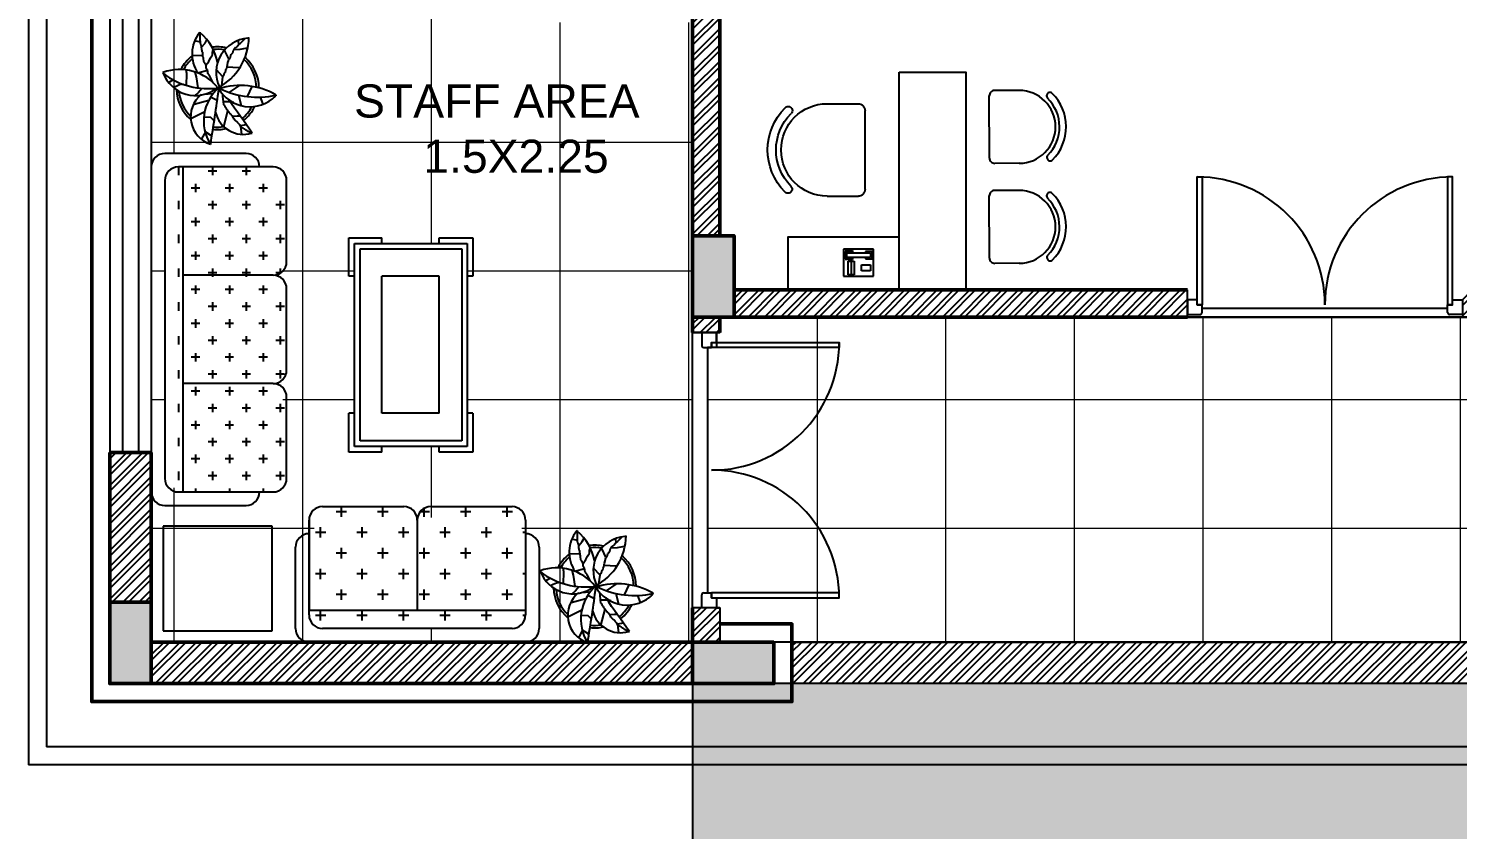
# Model space of a CAD drawing. Header units: millimetres. Extents: x 1521 to 3683, y 1649 to 3322.
# Drawn here: x 1656.63 to 1660.589, y 1668.177 to 1670.395 of the extents above; entities that cross this region are included whole.
import ezdxf

# ---------------------------------------------------------------- set-up
doc = ezdxf.new("R2010")
doc.units = ezdxf.units.MM
doc.header["$LTSCALE"] = 0.1
for name, color, linetype, lineweight in [('COL', 1, 'Continuous', 50), ('WALL', 7, 'Continuous', 50), ('WIN', 8, 'Continuous', 25)]:
    doc.layers.add(name, color=color, linetype=linetype, lineweight=lineweight)
doc.layers.add('FURN', color=34, linetype='Continuous')
doc.styles.add('ATTR', font='romans.shx', dxfattribs={"width": 0.8, "height": 2.52})
doc.styles.add('WORKING', font='ARIALN.TTF')
pattern_1 = [(45, (1042.899978, 936.663584), (-0.0224506403, 0.0224506403), []), (45, (1042.899978, 936.67946), (-0.0224506403, 0.0224506403), [])]
pattern_2 = [(0, (3.5102, 95.31282), (0, 0.35636287), []), (90, (3.5102, 95.31282), (-0.35636287, 0), [])]

# ---------------------------------------------------------------- blocks, each defined once
blk = doc.blocks.new('chair cor')
for p, q in [((-27.5, 22.5), (-27.5, 4)), ((27.5, 22.5), (27.5, 4)), ((23.5, 0), (-23.5, 0))]:
    blk.add_line(p, q)
for centre, radius, start, end in [((0, 22.5), 35.5, 45.10271, 135.10271), ((0, 22.5), 30.5, 45.11955, 135.11955), ((0, 22.5), 27.5, 0, 180), ((-23.38, 45.79), 2.5, 135, 315.22099), ((23.29, 45.88), 2.5, 225, 45.11049), ((-23.5, 4), 4, 179.6528, 270), ((23.5, 4), 4, 270, 0.3472)]:
    blk.add_arc(centre, radius, start, end)
blk = doc.blocks.new('http...pointasearch.autodesk.com.GeneralSymbolsCatalog.idropxml.MULTI_LINE_TELEPHONE.xml.MULTI_LINE_TELEPHONE')
for p, q in [((-4.5, 0), (4.5, 0)), ((-4.5, -10), (-4.5, 0)), ((4.5, 0), (4.5, -10)), ((-4, -0.5), (-4, -3)), ((-4, -3), (-3.25, -3)), ((-1.25, -0.5), (-3.75, -0.5)), ((-3.75, -0.5), (-3.75, -2.75)), ((-3.75, -2.75), (-3.25, -2.75)), ((-3.25, -1), (-1.75, -1)), ((-3.25, -1), (-3.25, -9)), ((-1.75, -9), (-1.75, -1)), ((-1.75, -2.75), (-1.25, -2.75)), ((-1.75, -3), (-1, -3)), ((-1.25, -2.75), (-1.25, -0.5)), ((-1, -3), (-1, -0.5)), ((-0.5, -1.5), (-0.5, -3.5)), ((4, -1.5), (-0.5, -1.5)), ((-0.5, -2.5), (4, -2.5)), ((-0.5, -3.5), (4, -3.5)), ((4, -3.5), (4, -1.5)), ((-3.75, -9.5), (-3.75, -7.25)), ((-3.75, -7.25), (-3.25, -7.25)), ((-1.25, -9.5), (-3.75, -9.5)), ((-3.25, -9), (-1.75, -9)), ((-1.75, -7.25), (-1.25, -7.25)), ((-1.25, -7.25), (-1.25, -9.5)), ((0.75, -6), (0.75, -9)), ((2.75, -6), (0.75, -6)), ((0.75, -9), (2.75, -9)), ((2.75, -9), (2.75, -6)), ((4.5, -10), (-4.5, -10))]:
    blk.add_line(p, q)
at = {"style": 'ATTR', "width": 0.8, "flags": 9}
blk.add_attdef('ESTCODE', (0, 0), '', height=0.0000256, dxfattribs=at)
blk = doc.blocks.new('CORNER')
at = {"ltscale": 0.02}
for p, q in [((836.5133, 549.075), (836.5133, 548.4944)), ((837.1169, 549.075), (836.5133, 549.075)), ((837.1169, 548.4944), (837.1169, 549.075)), ((836.5133, 548.4944), (837.1169, 548.4944))]:
    blk.add_line(p, q, dxfattribs=at)
blk = doc.blocks.new('5 SITE SOFA')
at = {"ltscale": 0.02}
h = blk.add_hatch(dxfattribs=at)
h.set_pattern_fill('CROSS', color=256, scale=0.018084, angle=90, style=0)
h.set_pattern_definition([(180, (1023.91953, 431.48697), (-0.114836516, 0.114836516), [0.05741826, -0.17225477]), (90, (1023.89083, 431.45826), (0.114836516, 0.114836516), [0.05741826, -0.17225477])])
edge = h.paths.add_edge_path()
edge.add_ellipse((837.3965, 549.1078), major_axis=(-0.053, -0.053), ratio=1, start_angle=225, end_angle=315, ccw=False)
edge.add_line((837.3965, 549.1828), (837.8465, 549.1828))
edge.add_ellipse((837.8465, 549.1078), major_axis=(-0.053, 0.053), ratio=1, start_angle=225, end_angle=315, ccw=False)
edge.add_line((837.9215, 549.1078), (837.9215, 548.6078))
edge.add_line((837.9215, 548.6078), (837.3215, 548.6078))
edge.add_line((837.3215, 548.6078), (837.3215, 549.1078))
edge = h.paths.add_edge_path()
edge.add_ellipse((837.9965, 549.1078), major_axis=(-0.053, -0.053), ratio=1, start_angle=225, end_angle=315, ccw=False)
edge.add_line((837.9965, 549.1828), (838.4465, 549.1828))
edge.add_ellipse((838.4465, 549.1078), major_axis=(-0.053, 0.053), ratio=1, start_angle=225, end_angle=315, ccw=False)
edge.add_line((838.5215, 549.1078), (838.5215, 548.6078))
edge.add_line((838.5215, 548.6078), (837.9215, 548.6078))
edge.add_line((837.9215, 548.6078), (837.9215, 549.1078))
edge = h.paths.add_edge_path()
edge.add_line((837.3215, 548.5828), (837.3215, 548.6078))
edge.add_line((837.3215, 548.6078), (838.5215, 548.6078))
edge.add_line((838.5215, 548.6078), (838.5215, 548.5828))
edge.add_ellipse((838.4465, 548.5828), major_axis=(-0.053, -0.053), ratio=1, start_angle=45, end_angle=135, ccw=False)
edge.add_line((838.4465, 548.5078), (837.3965, 548.5078))
edge.add_ellipse((837.3965, 548.5828), major_axis=(-0.053, -0.053), ratio=1, start_angle=-45, end_angle=45, ccw=False)
at = {"linetype": 'Continuous'}
for p, q in [((836.9724, 551.1391), (836.5224, 551.1391)), ((836.4474, 551.0641), (836.4474, 549.2641)), ((837.1224, 551.0641), (836.5974, 551.0641)), ((836.5989, 551.0641), (836.5989, 551.0176)), ((836.6224, 551.0641), (836.6224, 549.2641)), ((836.8099, 551.041), (836.763, 551.041)), ((836.7864, 551.0641), (836.7864, 551.0176)), ((836.9974, 551.041), (836.9505, 551.041)), ((836.9739, 551.0641), (836.9739, 551.0176)), ((837.0474, 551.0641), (837.0474, 551.0641)), ((836.5224, 550.9891), (836.5224, 549.3391)), ((836.7161, 550.9473), (836.6692, 550.9473)), ((836.6927, 550.9707), (836.6927, 550.9238)), ((836.9036, 550.9473), (836.8567, 550.9473)), ((836.8802, 550.9707), (836.8802, 550.9238)), ((837.0911, 550.9473), (837.0442, 550.9473)), ((837.0677, 550.9707), (837.0677, 550.9238)), ((837.1974, 550.5391), (837.1974, 550.9891)), ((836.5989, 550.8769), (836.5989, 550.8301)), ((836.7864, 550.8769), (836.7864, 550.8301)), ((836.9739, 550.8769), (836.9739, 550.8301)), ((837.1614, 550.8769), (837.1614, 550.8301)), ((836.6927, 550.7832), (836.6927, 550.7363)), ((836.8099, 550.8535), (836.763, 550.8535)), ((836.8802, 550.7832), (836.8802, 550.7363)), ((836.9974, 550.8535), (836.9505, 550.8535)), ((837.0677, 550.7832), (837.0677, 550.7363)), ((837.1849, 550.8535), (837.138, 550.8535)), ((836.7161, 550.7598), (836.6692, 550.7598)), ((836.9036, 550.7598), (836.8567, 550.7598)), ((837.0911, 550.7598), (837.0442, 550.7598)), ((836.5989, 550.6894), (836.5989, 550.6426)), ((836.8099, 550.666), (836.763, 550.666)), ((836.7864, 550.6894), (836.7864, 550.6426)), ((836.9974, 550.666), (836.9505, 550.666)), ((836.9739, 550.6894), (836.9739, 550.6426)), ((837.1849, 550.666), (837.138, 550.666)), ((837.1614, 550.6894), (837.1614, 550.6426)), ((836.7161, 550.5723), (836.6692, 550.5723)), ((836.6927, 550.5957), (836.6927, 550.5488)), ((836.9036, 550.5723), (836.8567, 550.5723)), ((836.8802, 550.5957), (836.8802, 550.5488)), ((837.0911, 550.5723), (837.0442, 550.5723)), ((837.0677, 550.5957), (837.0677, 550.5488)), ((836.5989, 550.5019), (836.5989, 550.4551)), ((837.1224, 550.4641), (836.6224, 550.4641)), ((836.8099, 550.4785), (836.763, 550.4785)), ((836.7864, 550.5019), (836.7864, 550.4551)), ((836.9974, 550.4785), (836.9505, 550.4785)), ((836.9739, 550.5019), (836.9739, 550.4551)), ((837.1665, 550.4785), (837.138, 550.4785)), ((837.1614, 550.5019), (837.1614, 550.4751)), ((836.7161, 550.3848), (836.6692, 550.3848)), ((836.6927, 550.4082), (836.6927, 550.3613)), ((836.9036, 550.3848), (836.8567, 550.3848)), ((836.8802, 550.4082), (836.8802, 550.3613)), ((837.0911, 550.3848), (837.0442, 550.3848)), ((837.0677, 550.4082), (837.0677, 550.3613)), ((837.1974, 549.9391), (837.1974, 550.3891)), ((836.5989, 550.3144), (836.5989, 550.2676)), ((836.7864, 550.3144), (836.7864, 550.2676)), ((836.9739, 550.3144), (836.9739, 550.2676)), ((837.1614, 550.3144), (837.1614, 550.2676)), ((836.8099, 550.291), (836.763, 550.291)), ((836.9974, 550.291), (836.9505, 550.291)), ((837.1849, 550.291), (837.138, 550.291)), ((836.7161, 550.1973), (836.6692, 550.1973)), ((836.6927, 550.2207), (836.6927, 550.1738)), ((836.9036, 550.1973), (836.8567, 550.1973)), ((836.8802, 550.2207), (836.8802, 550.1738)), ((837.0911, 550.1973), (837.0442, 550.1973)), ((837.0677, 550.2207), (837.0677, 550.1738)), ((836.5989, 550.1269), (836.5989, 550.0801)), ((836.8099, 550.1035), (836.763, 550.1035)), ((836.7864, 550.1269), (836.7864, 550.0801)), ((836.9974, 550.1035), (836.9505, 550.1035)), ((836.9739, 550.1269), (836.9739, 550.0801)), ((837.1849, 550.1035), (837.138, 550.1035)), ((837.1614, 550.1269), (837.1614, 550.0801)), ((836.7161, 550.0098), (836.6692, 550.0098)), ((836.6927, 550.0332), (836.6927, 549.9863)), ((836.9036, 550.0098), (836.8567, 550.0098)), ((836.8802, 550.0332), (836.8802, 549.9863)), ((837.0911, 550.0098), (837.0442, 550.0098)), ((837.0677, 550.0332), (837.0677, 549.9863)), ((836.5989, 549.9394), (836.5989, 549.8926)), ((836.8099, 549.916), (836.763, 549.916)), ((836.7864, 549.9394), (836.7864, 549.8926)), ((836.9974, 549.916), (836.9505, 549.916)), ((836.9739, 549.9394), (836.9739, 549.8926)), ((837.1849, 549.916), (837.138, 549.916)), ((837.1614, 549.9394), (837.1614, 549.8926)), ((837.1224, 549.8641), (836.6224, 549.8641)), ((836.6927, 549.8457), (836.6927, 549.7988)), ((836.8802, 549.8457), (836.8802, 549.7988)), ((837.0677, 549.8457), (837.0677, 549.7988)), ((836.5989, 549.7519), (836.5989, 549.7051)), ((836.7161, 549.8223), (836.6692, 549.8223)), ((836.7864, 549.7519), (836.7864, 549.7051)), ((836.9036, 549.8223), (836.8567, 549.8223)), ((836.9739, 549.7519), (836.9739, 549.7051)), ((837.0911, 549.8223), (837.0442, 549.8223)), ((837.1614, 549.7519), (837.1614, 549.7051)), ((837.1974, 549.3391), (837.1974, 549.7891)), ((836.8099, 549.7285), (836.763, 549.7285)), ((836.9974, 549.7285), (836.9505, 549.7285)), ((837.1849, 549.7285), (837.138, 549.7285)), ((836.7161, 549.6348), (836.6692, 549.6348)), ((836.6927, 549.6582), (836.6927, 549.6113)), ((836.9036, 549.6348), (836.8567, 549.6348)), ((836.8802, 549.6582), (836.8802, 549.6113)), ((837.0911, 549.6348), (837.0442, 549.6348)), ((837.0677, 549.6582), (837.0677, 549.6113)), ((836.5989, 549.5644), (836.5989, 549.5176)), ((836.8099, 549.541), (836.763, 549.541)), ((836.7864, 549.5644), (836.7864, 549.5176)), ((836.9974, 549.541), (836.9505, 549.541)), ((836.9739, 549.5644), (836.9739, 549.5176)), ((837.1849, 549.541), (837.138, 549.541)), ((837.1614, 549.5644), (837.1614, 549.5176)), ((836.7161, 549.4473), (836.6692, 549.4473)), ((836.6927, 549.4707), (836.6927, 549.4238)), ((836.9036, 549.4473), (836.8567, 549.4473)), ((836.8802, 549.4707), (836.8802, 549.4238)), ((837.0911, 549.4473), (837.0442, 549.4473)), ((837.0677, 549.4707), (837.0677, 549.4238)), ((836.5989, 549.3769), (836.5989, 549.3301)), ((836.8099, 549.3535), (836.763, 549.3535)), ((836.7864, 549.3769), (836.7864, 549.3301)), ((836.9974, 549.3535), (836.9505, 549.3535)), ((836.9739, 549.3769), (836.9739, 549.3301)), ((837.1849, 549.3535), (837.138, 549.3535)), ((837.1614, 549.3769), (837.1614, 549.3301)), ((836.6927, 549.2832), (836.6927, 549.2641)), ((836.8802, 549.2832), (836.8802, 549.2641)), ((837.0677, 549.2832), (837.0677, 549.2641)), ((836.5974, 549.2641), (837.1224, 549.2641)), ((837.0474, 549.2641), (837.0474, 549.2641)), ((836.5224, 549.1891), (836.9724, 549.1891)), ((837.3965, 549.1828), (837.8465, 549.1828)), ((837.3965, 549.1828), (837.8465, 549.1828)), ((837.9965, 549.1828), (838.4465, 549.1828)), ((837.3215, 549.1078), (837.3215, 548.6078)), ((837.3215, 548.5828), (837.3215, 549.1078)), ((837.9215, 549.1078), (837.9215, 548.6078)), ((838.5215, 549.1078), (838.5215, 548.5828)), ((837.2465, 548.5078), (837.2465, 548.9578)), ((837.3215, 549.0328), (837.3215, 549.0328)), ((838.5215, 549.0328), (838.5215, 549.0328)), ((838.5965, 548.9578), (838.5965, 548.5078)), ((838.5215, 548.6078), (837.3215, 548.6078)), ((838.4465, 548.5078), (837.3965, 548.5078)), ((838.5215, 548.4328), (837.3215, 548.4328))]:
    blk.add_line(p, q, dxfattribs=at)
for centre, start, end in [((836.5224, 551.0641), 90, 180), ((836.9724, 551.0641), 0, 90), ((836.5974, 550.9891), 90, 180), ((837.1224, 550.9891), 0, 90), ((837.1224, 550.5391), 270, 0), ((837.1224, 550.3891), 0, 90), ((837.1224, 549.9391), 270, 0), ((837.1224, 549.9391), 270, 0), ((837.1224, 549.7891), 0, 90), ((837.1224, 549.7891), 0, 90), ((836.5974, 549.3391), 180, 270), ((837.1224, 549.3391), 270, 0), ((836.5224, 549.2641), 180, 270), ((836.9724, 549.2641), 270, 0), ((837.3965, 549.1078), 90, 180), ((837.3965, 549.1078), 90, 180), ((837.3965, 549.1078), 90, 180), ((837.8465, 549.1078), 0, 90), ((837.9965, 549.1078), 90, 180), ((838.4465, 549.1078), 0, 90), ((837.3215, 548.9578), 90, 180), ((838.5215, 548.9578), 0, 90), ((837.3965, 548.5828), 180, 270), ((838.4465, 548.5828), 270, 0), ((837.3215, 548.5078), 180, 270), ((838.5215, 548.5078), 270, 0)]:
    blk.add_arc(centre, 0.075, start, end, dxfattribs=at)
blk.add_blockref('CORNER', (0, 0))
blk = doc.blocks.new('cenre table')
for p, q in [((-66.6, 25.48), (-66.6, 40.08)), ((-66.6, 40.08), (-49.32, 40.08)), ((-49.32, 37.61), (-49.32, 40.08)), ((11.29, 37.61), (11.29, 40.08)), ((11.29, 40.08), (28.32, 40.08)), ((28.32, 40.08), (28.32, 25.48)), ((-64.14, 37.61), (25.86, 37.61)), ((-64.14, -12.39), (-64.14, 37.61)), ((-61.68, 35.15), (23.4, 35.15)), ((-61.68, -9.92), (-61.68, 35.15)), ((23.4, 35.15), (23.4, -9.92)), ((25.86, 37.61), (25.86, -12.39)), ((-66.6, 25.48), (-64.14, 25.48)), ((-49.32, 25.48), (11.29, 25.48)), ((-49.32, 0), (-49.32, 25.48)), ((11.29, 0), (11.29, 25.48)), ((25.86, 25.48), (28.32, 25.48)), ((-66.6, -14.85), (-66.6, 0)), ((-66.6, 0), (-64.14, 0)), ((-49.32, 0), (11.29, 0)), ((25.86, 0), (28.32, 0)), ((28.32, 0), (28.32, -14.85)), ((25.86, -12.39), (-64.14, -12.39)), ((23.4, -9.92), (-61.68, -9.92)), ((-49.32, -14.85), (-49.32, -12.39)), ((11.29, -14.85), (11.29, -12.39)), ((-49.32, -14.85), (-66.6, -14.85)), ((28.32, -14.85), (11.29, -14.85))]:
    blk.add_line(p, q)
blk = doc.blocks.new('A$C4F6C003E')
at = {"color": 80}
for p, q in [((-0.6992, -0.467), (-0.6992, -0.4683)), ((-0.6937, -0.4735), (-0.694, -0.4738)), ((-0.6926, -0.4713), (-0.6937, -0.4724)), ((-0.6877, -0.4771), (-0.6907, -0.4771)), ((-0.6861, -0.4786), (-0.6877, -0.4771))]:
    blk.add_line(p, q, dxfattribs=at)
at = {"layer": 'FURN', "color": 104}
for p, q in [((-0.6381, 0.0756), (-0.6438, 0.0909)), ((-0.6021, 0.0916), (-0.6177, 0.1166)), ((-0.601, 0.1256), (-0.6021, 0.1267)), ((-0.6304, 0.0571), (-0.6381, 0.0756)), ((-0.6328, 0.0179), (-0.5673, 0.0168)), ((-0.6267, 0.0361), (-0.6304, 0.0571)), ((-0.5673, 0.0168), (-0.5474, 0.0206)), ((-0.8908, -0.0876), (-0.9289, -0.0659)), ((-0.7807, -0.08), (-0.8189, -0.006)), ((-0.8091, -0.0768), (-0.8069, -0.1138)), ((-0.7383, -0.0245), (-0.7398, -0.0199)), ((-0.7165, -0.105), (-0.7383, -0.0245)), ((-0.6861, -0.0428), (-0.6877, -0.0305)), ((-0.6718, -0.0485), (-0.6876, -0.0312)), ((-0.6805, -0.1268), (-0.6838, -0.0789)), ((-0.6494, -0.0669), (-0.6718, -0.0485)), ((-0.6471, -0.0465), (-0.5858, -0.0376)), ((-0.5858, -0.0376), (-0.5588, -0.0295)), ((-0.5498, -0.0976), (-0.5651, -0.0443)), ((-0.5019, -0.0796), (-0.5003, -0.0781)), ((-0.5003, -0.0781), (-0.4819, -0.0765)), ((-0.4819, -0.0765), (-0.4788, -0.0765)), ((-0.4788, -0.0765), (-0.4773, -0.075)), ((-0.4773, -0.075), (-0.4742, -0.075)), ((-0.4742, -0.075), (-0.4742, -0.0735)), ((-0.4742, -0.0735), (-0.4635, -0.0735)), ((-0.466, -0.0149), (-0.4682, -0.0715)), ((-0.4671, -0.0683), (-0.4671, -0.0715)), ((-0.4635, -0.0735), (-0.4619, -0.0719)), ((-0.4619, -0.0719), (-0.4497, -0.0719)), ((-0.4497, -0.0719), (-0.4497, -0.0704)), ((-0.4497, -0.0704), (-0.4466, -0.0704)), ((-0.4466, -0.0704), (-0.4466, -0.0689)), ((-0.4466, -0.0689), (-0.4435, -0.0689)), ((-0.4435, -0.0689), (-0.4343, -0.0673)), ((-0.4343, -0.0673), (-0.4189, -0.0658)), ((-0.4206, -0.066), (-0.3995, -0.0846)), ((-0.4189, -0.0658), (-0.4174, -0.0658)), ((-0.4174, -0.0658), (-0.4174, -0.0643)), ((-0.4174, -0.0643), (-0.4128, -0.0643)), ((-0.4128, -0.0643), (-0.4128, -0.0627)), ((-0.4128, -0.0627), (-0.4082, -0.0627)), ((-0.4082, -0.0627), (-0.4067, -0.0612)), ((-0.4067, -0.0612), (-0.4021, -0.0612)), ((-0.4021, -0.0612), (-0.4005, -0.0597)), ((-0.4005, -0.0597), (-0.3867, -0.0597)), ((-0.3927, -0.0597), (-0.3857, -0.0277)), ((-0.3867, -0.0597), (-0.3852, -0.0581)), ((-0.3852, -0.0581), (-0.3483, -0.0581)), ((-0.3483, -0.0581), (-0.3483, -0.0566)), ((-0.3483, -0.0566), (-0.3437, -0.0566)), ((-0.3437, -0.0566), (-0.3406, -0.0551)), ((-0.3391, -0.0566), (-0.3422, -0.0566)), ((-0.3422, -0.0566), (-0.3422, -0.0581)), ((-0.3406, -0.0551), (-0.3376, -0.0551)), ((-0.3376, -0.0551), (-0.3391, -0.0551)), ((-0.3391, -0.0551), (-0.3391, -0.0566)), ((-0.9071, -0.1138), (-0.9136, -0.1203)), ((-0.8897, -0.0876), (-0.9071, -0.1138)), ((-0.8069, -0.1138), (-0.8265, -0.1333)), ((-0.7873, -0.1431), (-0.7873, -0.1453)), ((-0.7111, -0.1452), (-0.7144, -0.1528)), ((-0.698, -0.1191), (-0.7111, -0.1452)), ((-0.6477, -0.1594), (-0.6493, -0.1471)), ((-0.6179, -0.1299), (-0.5817, -0.1118)), ((-0.5848, -0.1839), (-0.5467, -0.1482)), ((-0.5817, -0.1118), (-0.5802, -0.1103)), ((-0.5802, -0.1103), (-0.5786, -0.1088)), ((-0.5786, -0.1088), (-0.5771, -0.1088)), ((-0.5771, -0.1088), (-0.5756, -0.1072)), ((-0.5756, -0.1072), (-0.574, -0.1072)), ((-0.574, -0.1072), (-0.574, -0.1057)), ((-0.574, -0.1057), (-0.571, -0.1057)), ((-0.571, -0.1042), (-0.5694, -0.1026)), ((-0.571, -0.1057), (-0.571, -0.1042)), ((-0.5694, -0.1026), (-0.5679, -0.1026)), ((-0.5679, -0.1026), (-0.5664, -0.1011)), ((-0.5664, -0.1011), (-0.5648, -0.1011)), ((-0.5648, -0.1011), (-0.5633, -0.0995)), ((-0.5633, -0.0995), (-0.551, -0.0995)), ((-0.551, -0.0995), (-0.5479, -0.0965)), ((-0.5479, -0.0965), (-0.5464, -0.0965)), ((-0.5464, -0.0965), (-0.5402, -0.0934)), ((-0.5402, -0.0934), (-0.5387, -0.0934)), ((-0.5387, -0.0934), (-0.5372, -0.0919)), ((-0.5372, -0.0919), (-0.5341, -0.0903)), ((-0.5341, -0.0903), (-0.5218, -0.0903)), ((-0.5218, -0.0903), (-0.5203, -0.0888)), ((-0.5215, -0.09), (-0.4997, -0.1052)), ((-0.5203, -0.0888), (-0.5172, -0.0888)), ((-0.5172, -0.0888), (-0.5157, -0.0873)), ((-0.5157, -0.0873), (-0.5141, -0.0857)), ((-0.5141, -0.0857), (-0.5111, -0.0857)), ((-0.5111, -0.0857), (-0.5095, -0.0842)), ((-0.5095, -0.0842), (-0.508, -0.0842)), ((-0.508, -0.0827), (-0.5049, -0.0811)), ((-0.508, -0.0842), (-0.508, -0.0827)), ((-0.5049, -0.0811), (-0.5034, -0.0811)), ((-0.5034, -0.0811), (-0.5034, -0.0796)), ((-0.5034, -0.0796), (-0.5019, -0.0796)), ((-0.4997, -0.1052), (-0.4801, -0.115)), ((-0.4801, -0.115), (-0.4638, -0.1259)), ((-0.4638, -0.1259), (-0.4486, -0.1259)), ((-0.4486, -0.1259), (-0.4333, -0.1303)), ((-0.3995, -0.0846), (-0.3804, -0.0955)), ((-0.7736, -0.2099), (-0.8647, -0.1863)), ((-0.8013, -0.2361), (-0.8044, -0.2376)), ((-0.8038, -0.2374), (-0.8015, -0.2635)), ((-0.7998, -0.233), (-0.8013, -0.2361)), ((-0.7967, -0.2299), (-0.7998, -0.233)), ((-0.7951, -0.2299), (-0.7967, -0.2299)), ((-0.7936, -0.2284), (-0.7951, -0.2299)), ((-0.7905, -0.2253), (-0.7936, -0.2284)), ((-0.789, -0.2223), (-0.7905, -0.2253)), ((-0.7875, -0.2223), (-0.789, -0.2223)), ((-0.7859, -0.2207), (-0.7875, -0.2223)), ((-0.7844, -0.2192), (-0.7859, -0.2207)), ((-0.7813, -0.2161), (-0.7844, -0.2192)), ((-0.7798, -0.2161), (-0.7813, -0.2161)), ((-0.7783, -0.2146), (-0.7798, -0.2161)), ((-0.7752, -0.2115), (-0.7783, -0.2146)), ((-0.7736, -0.21), (-0.7752, -0.2115)), ((-0.7721, -0.21), (-0.7736, -0.21)), ((-0.769, -0.2069), (-0.7721, -0.21)), ((-0.7675, -0.2054), (-0.769, -0.2069)), ((-0.7644, -0.2039), (-0.7675, -0.2054)), ((-0.7629, -0.2023), (-0.7644, -0.2023)), ((-0.7644, -0.2023), (-0.7644, -0.2039)), ((-0.7598, -0.2008), (-0.7629, -0.2023)), ((-0.7583, -0.1993), (-0.7598, -0.2008)), ((-0.7568, -0.1977), (-0.7583, -0.1993)), ((-0.7537, -0.1977), (-0.7568, -0.1977)), ((-0.7475, -0.1947), (-0.7537, -0.1977)), ((-0.746, -0.1931), (-0.7475, -0.1947)), ((-0.7445, -0.1931), (-0.746, -0.1931)), ((-0.7429, -0.1901), (-0.7445, -0.1916)), ((-0.7445, -0.1916), (-0.7445, -0.1931)), ((-0.7414, -0.1901), (-0.7429, -0.1901)), ((-0.7399, -0.187), (-0.7414, -0.187)), ((-0.7414, -0.187), (-0.7399, -0.187)), ((-0.7399, -0.1885), (-0.7414, -0.1885)), ((-0.7414, -0.1885), (-0.7414, -0.1901)), ((-0.7214, -0.1855), (-0.7399, -0.187)), ((-0.7399, -0.187), (-0.7399, -0.1885)), ((-0.722, -0.1827), (-0.722, -0.2224)), ((-0.6938, -0.1824), (-0.7214, -0.1855)), ((-0.7101, -0.2135), (-0.7111, -0.2135)), ((-0.7111, -0.2135), (-0.7111, -0.2145)), ((-0.7084, -0.2127), (-0.7101, -0.2135)), ((-0.6807, -0.1817), (-0.6938, -0.1824)), ((-0.6716, -0.2189), (-0.636, -0.2733)), ((-0.6493, -0.1686), (-0.6425, -0.1647)), ((-0.6345, -0.1779), (-0.5863, -0.1839)), ((-0.6001, -0.1809), (-0.5986, -0.1824)), ((-0.5863, -0.1839), (-0.5848, -0.1839)), ((-0.5848, -0.1839), (-0.5832, -0.1855)), ((-0.5832, -0.1855), (-0.5817, -0.187)), ((-0.5817, -0.187), (-0.5802, -0.187)), ((-0.5802, -0.187), (-0.5771, -0.1885)), ((-0.5771, -0.1885), (-0.5756, -0.1901)), ((-0.5756, -0.1901), (-0.5725, -0.1916)), ((-0.5725, -0.1916), (-0.5633, -0.1931)), ((-0.5633, -0.1931), (-0.5617, -0.1947)), ((-0.5617, -0.1947), (-0.5602, -0.1962)), ((-0.5602, -0.1962), (-0.5587, -0.1962)), ((-0.5587, -0.1962), (-0.5556, -0.1993)), ((-0.5556, -0.1993), (-0.5464, -0.2008)), ((-0.5464, -0.2008), (-0.5433, -0.2023)), ((-0.5433, -0.2023), (-0.5402, -0.2054)), ((-0.5402, -0.2054), (-0.528, -0.2069)), ((-0.5303, -0.208), (-0.5314, -0.2396)), ((-0.528, -0.2069), (-0.5188, -0.2085)), ((-0.5188, -0.2085), (-0.5065, -0.2115)), ((-0.5065, -0.2115), (-0.4973, -0.2146)), ((-0.4973, -0.2146), (-0.488, -0.2161)), ((-0.488, -0.2161), (-0.485, -0.2192)), ((-0.4864, -0.2164), (-0.441, -0.195)), ((-0.485, -0.2192), (-0.4834, -0.2207)), ((-0.4834, -0.2207), (-0.4819, -0.2238)), ((-0.4819, -0.2238), (-0.4665, -0.2269)), ((-0.4665, -0.2269), (-0.465, -0.2284)), ((-0.465, -0.2284), (-0.4619, -0.2299)), ((-0.4619, -0.2299), (-0.4527, -0.2391)), ((-0.441, -0.195), (-0.4378, -0.1917)), ((-0.8598, -0.281), (-0.9039, -0.2864)), ((-0.8827, -0.3158), (-0.8842, -0.3174)), ((-0.8811, -0.3143), (-0.8827, -0.3158)), ((-0.8796, -0.3143), (-0.8811, -0.3143)), ((-0.8781, -0.3097), (-0.8796, -0.3112)), ((-0.8796, -0.3112), (-0.8796, -0.3143)), ((-0.8765, -0.3097), (-0.8781, -0.3097)), ((-0.875, -0.3066), (-0.8765, -0.3066)), ((-0.8765, -0.3066), (-0.8765, -0.3097)), ((-0.8735, -0.3036), (-0.875, -0.3051)), ((-0.875, -0.3051), (-0.875, -0.3066)), ((-0.8719, -0.3005), (-0.8735, -0.302)), ((-0.8735, -0.302), (-0.8735, -0.3036)), ((-0.8704, -0.299), (-0.8719, -0.3005)), ((-0.8689, -0.2974), (-0.8704, -0.2974)), ((-0.8704, -0.2974), (-0.8704, -0.299)), ((-0.8673, -0.2944), (-0.8689, -0.2944)), ((-0.8689, -0.2944), (-0.8689, -0.2974)), ((-0.8658, -0.2913), (-0.8673, -0.2928)), ((-0.8673, -0.2928), (-0.8673, -0.2944)), ((-0.8642, -0.2867), (-0.8658, -0.2898)), ((-0.8658, -0.2898), (-0.8658, -0.2913)), ((-0.8612, -0.2836), (-0.8642, -0.2867)), ((-0.8596, -0.2806), (-0.8612, -0.2836)), ((-0.8581, -0.2806), (-0.8596, -0.2806)), ((-0.8489, -0.276), (-0.8581, -0.279)), ((-0.8581, -0.279), (-0.8581, -0.2806)), ((-0.8549, -0.2787), (-0.8506, -0.3038)), ((-0.8506, -0.3038), (-0.8496, -0.3129)), ((-0.8397, -0.2668), (-0.8489, -0.276)), ((-0.8366, -0.2637), (-0.8397, -0.2668)), ((-0.8351, -0.2622), (-0.8366, -0.2637)), ((-0.832, -0.2606), (-0.8351, -0.2622)), ((-0.8305, -0.2591), (-0.832, -0.2606)), ((-0.8289, -0.256), (-0.8305, -0.2576)), ((-0.8305, -0.2576), (-0.8305, -0.2591)), ((-0.8274, -0.253), (-0.8289, -0.2545)), ((-0.8289, -0.2545), (-0.8289, -0.256)), ((-0.8259, -0.2514), (-0.8274, -0.253)), ((-0.8228, -0.2483), (-0.8259, -0.2514)), ((-0.8197, -0.2453), (-0.8228, -0.2483)), ((-0.8166, -0.2437), (-0.8197, -0.2453)), ((-0.8136, -0.2407), (-0.8166, -0.2437)), ((-0.8044, -0.2376), (-0.8136, -0.2407)), ((-0.8015, -0.2635), (-0.8007, -0.2784)), ((-0.6867, -0.2711), (-0.745, -0.2854)), ((-0.7253, -0.2439), (-0.7253, -0.245)), ((-0.7231, -0.2407), (-0.7242, -0.2417)), ((-0.636, -0.2733), (-0.6349, -0.2733)), ((-0.5314, -0.2396), (-0.5336, -0.2722)), ((-0.5336, -0.2722), (-0.5336, -0.2798)), ((-0.4527, -0.2391), (-0.4374, -0.2422)), ((-0.4374, -0.2422), (-0.4343, -0.2453)), ((-0.4343, -0.2453), (-0.4312, -0.2468)), ((-0.4334, -0.2439), (-0.4323, -0.2798)), ((-0.4323, -0.2798), (-0.4269, -0.3103)), ((-0.4312, -0.2468), (-0.4282, -0.2499)), ((-0.4282, -0.2499), (-0.4251, -0.2514)), ((-0.4269, -0.3103), (-0.4258, -0.3212)), ((-0.4251, -0.2514), (-0.4251, -0.253)), ((-0.4251, -0.253), (-0.422, -0.256)), ((-0.422, -0.256), (-0.4205, -0.2591)), ((-0.4205, -0.2591), (-0.4174, -0.2622)), ((-0.4174, -0.2622), (-0.4051, -0.2714)), ((-0.3855, -0.2689), (-0.4061, -0.2706)), ((-0.4051, -0.2714), (-0.4036, -0.2744)), ((-0.4036, -0.2744), (-0.4005, -0.2775)), ((-0.4005, -0.2775), (-0.399, -0.2806)), ((-0.399, -0.2806), (-0.3974, -0.2821)), ((-0.3974, -0.2821), (-0.3974, -0.2836)), ((-0.3974, -0.2836), (-0.3959, -0.2852)), ((-0.3959, -0.2852), (-0.3736, -0.3074)), ((-0.8965, -0.3419), (-0.898, -0.3435)), ((-0.898, -0.3435), (-0.898, -0.3465)), ((-0.895, -0.3404), (-0.8965, -0.3404)), ((-0.8965, -0.3404), (-0.8965, -0.3419)), ((-0.8934, -0.3373), (-0.895, -0.3373)), ((-0.895, -0.3373), (-0.895, -0.3404)), ((-0.8919, -0.3343), (-0.8934, -0.3343)), ((-0.8934, -0.3343), (-0.8934, -0.3373)), ((-0.8903, -0.3297), (-0.8919, -0.3327)), ((-0.8919, -0.3327), (-0.8919, -0.3343)), ((-0.8888, -0.3266), (-0.8903, -0.3297)), ((-0.8873, -0.3266), (-0.8888, -0.3266)), ((-0.8857, -0.3235), (-0.8873, -0.3251)), ((-0.8873, -0.3251), (-0.8873, -0.3266)), ((-0.8842, -0.3189), (-0.8857, -0.322)), ((-0.8857, -0.322), (-0.8857, -0.3235)), ((-0.8842, -0.3174), (-0.8842, -0.3189)), ((-0.6983, -0.3906), (-0.7377, -0.4057)), ((-0.6951, -0.3202), (-0.6393, -0.3451)), ((-0.6425, -0.3625), (-0.6414, -0.3625)), ((-0.6393, -0.3451), (-0.6382, -0.3473)), ((-0.3729, -0.3204), (-0.3713, -0.322)), ((-0.3713, -0.322), (-0.3713, -0.3235)), ((-0.3713, -0.3235), (-0.3698, -0.3235)), ((-0.3698, -0.3235), (-0.3698, -0.3281)), ((-0.3698, -0.3281), (-0.3683, -0.3281)), ((-0.7111, -0.4517), (-0.7122, -0.4517))]:
    blk.add_line(p, q, dxfattribs=at)
for centre, radius, start, end in [((-0.4972, -0.0323), 0.1916, 109.471, 217.66256), ((-0.2388, -0.1031), 0.4122, 142.82175, 188.02455), ((-0.8194, 0.0562), 0.2743, 308.83912, 19.61964), ((-0.8296, -0.3236), 0.2461, 41.05917, 121.91292), ((-0.8077, -0.1643), 0.1595, 38.87115, 161.90629), ((-0.4587, -0.1985), 0.1858, 50.54293, 124.84428), ((-0.5602, 0.1267), 0.2858, 280.77213, 319.71684), ((0.2127, 6.6391), 6.8548, 260.15534, 262.75679), ((-0.7464, -0.2966), 0.1577, 103.14747, 196.97744), ((-0.5509, -0.3339), 0.2001, 118.43556, 225.67486), ((-0.3611, -0.0043), 0.3239, 208.32675, 268.72976), ((-0.5604, -0.3351), 0.1888, 4.22501, 115.71377), ((-7.9471, 9.8367), 12.385, 304.69194, 305.74565), ((-0.2245, -0.3764), 0.474, 154.13541, 192.26809), ((-1.0326, -0.2802), 0.3992, 330.20289, 17.3754)]:
    blk.add_arc(centre, radius, start, end, dxfattribs=at)
at = {"layer": 'FURN', "color": 13, "linetype": 'Continuous'}
for radius, start, end in [(0.2289, 92.00854, 139.2667), (0.2155, 94.37316, 135.91751), (0.2155, 40.58219, 61.58099), (0.2289, 38.27425, 63.16427), (0.2289, 173.4608, 191.88377), (0.2155, 173.4608, 189.04907), (0.2155, 349.84094, 6.60309), (0.2289, 347.67084, 7.87697), (0.2289, 218.54025, 244.41535), (0.2155, 218.54025, 241.68844), (0.2155, 270.38677, 318.42848), (0.2289, 270.38677, 318.42848)]:
    blk.add_arc((-0.6485, -0.1548), radius, start, end, dxfattribs=at)

msp = doc.modelspace()

# ---------------------------------------------------------------- hatches: boundary and pattern name
h = msp.add_hatch()
h.set_pattern_fill('STEEL', color=256, scale=0.01, style=0)
h.set_pattern_definition([(45, (3.51019, 95.31282), (-0.0224506403, 0.0224506403), []), (45, (3.51019, 95.328697), (-0.0224506403, 0.0224506403), [])])
h.paths.add_polyline_path([(1657.9629, 1672.0361), (1657.4754, 1672.0361), (1657.4754, 1671.9211), (1657.6804, 1671.9211), (1657.6804, 1670.9836), (1657.6804, 1670.9461), (1658.4704, 1670.9461), (1658.4704, 1669.8211), (1658.5454, 1669.8211), (1658.5454, 1671.0211), (1658.4704, 1671.0211), (1657.7554, 1671.0211), (1657.7554, 1671.9211), (1657.9629, 1671.9211)])
at = {"lineweight": 0}
h = msp.add_hatch(dxfattribs=at)
h.set_pattern_fill('NET', color=9, scale=0.11224, style=0)
h.set_pattern_definition(pattern_2)
h.paths.add_polyline_path([(1657.5333, 1669.8), (1657.8458, 1669.8), (1657.8458, 1669.2375), (1657.5333, 1669.2375)])
h.paths.add_polyline_path([(1657.3344, 1669.1228), (1657.0079, 1669.1228), (1657.0079, 1670.0493), (1657.3344, 1670.0493)])
h.paths.add_polyline_path([(1657.4216, 1668.781), (1657.4216, 1669.0412), (1657.997, 1669.0412), (1657.997, 1668.781)])
h.paths.add_polyline_path([(1657.9699, 1668.781), (1657.4216, 1668.781), (1657.4216, 1668.9938), (1657.3945, 1668.9938), (1657.3945, 1668.7336), (1657.9699, 1668.7336)])
h.paths.add_polyline_path([(1657.8467, 1670.555), (1658.4704, 1670.555), (1658.4704, 1670.9461), (1656.9704, 1670.9461), (1656.9704, 1668.6961), (1658.4704, 1668.6961), (1658.4704, 1670.4119), (1657.8467, 1670.4119)])
h.paths.add_polyline_path([(1658.1786, 1670.6299), (1658.0527, 1670.6299), (1658.0527, 1670.8269), (1658.1786, 1670.8269)])
h = msp.add_hatch(dxfattribs=at)
h.set_pattern_fill('NET', color=9, scale=0.11224, style=0)
h.set_pattern_definition(pattern_2)
h.paths.add_polyline_path([(1666.924, 1662.5161), (1667.8654, 1662.5161), (1667.8654, 1661.4286), (1667.8154, 1661.4286), (1667.8154, 1660.1261), (1667.8654, 1660.1261), (1667.8654, 1659.8011), (1667.8154, 1659.8011), (1667.8154, 1659.2711), (1668.3779, 1659.2711), (1668.3779, 1659.3086), (1668.5279, 1659.3086), (1668.5279, 1659.2711), (1669.0904, 1659.2711), (1669.0904, 1659.3126), (1669.1479, 1659.3126), (1669.1479, 1659.8099), (1669.0904, 1659.8099), (1669.0904, 1669.5961), (1665.3254, 1669.5961), (1665.3254, 1670.2711), (1663.0754, 1670.2711), (1663.0754, 1669.5961), (1658.5454, 1669.5961), (1658.5454, 1669.553), (1658.5364, 1669.553), (1658.5364, 1669.5122), (1658.5119, 1669.5122), (1658.5119, 1668.832), (1658.5228, 1668.832), (1658.5228, 1668.8184), (1658.5364, 1668.8184), (1658.5364, 1668.7912), (1658.5454, 1668.7912), (1658.5454, 1668.7461), (1658.7454, 1668.7461), (1658.7454, 1668.6961), (1660.6204, 1668.6961), (1660.6204, 1668.7461), (1661.6354, 1668.7461), (1661.6354, 1668.3461), (1661.5854, 1668.3461), (1661.5854, 1667.9986), (1662.5854, 1667.9986), (1662.5854, 1668.3461), (1662.5354, 1668.3461), (1662.5354, 1668.7461), (1663.2604, 1668.7461), (1663.2604, 1668.6961), (1665.1404, 1668.6961), (1665.1404, 1668.7461), (1665.4904, 1668.7461), (1665.4904, 1668.6961), (1667.4654, 1668.6961), (1667.4654, 1668.7461), (1667.8654, 1668.7461), (1667.8654, 1668.3961), (1667.8154, 1668.3961), (1667.8154, 1666.5886), (1667.8654, 1666.5886), (1667.8654, 1666.2386), (1667.8154, 1666.2386), (1667.8154, 1664.2311), (1667.8654, 1664.2311), (1667.8654, 1663.4161), (1667.4654, 1663.4161), (1667.4654, 1663.4661), (1666.924, 1663.4661)])
h.paths.add_polyline_path([(1666.6186, 1662.4661), (1666.6186, 1662.5161), (1666.5668, 1662.5161), (1666.5668, 1662.4661)])
h = msp.add_hatch()
h.set_pattern_fill('STEEL', color=256, scale=0.01, style=0)
h.set_pattern_definition(pattern_1)
h.paths.add_polyline_path([(1656.9704, 1669.2211), (1656.8554, 1669.2211), (1656.8554, 1668.8061), (1656.9704, 1668.8061)])
h.paths.add_polyline_path([(1658.4704, 1668.6961), (1658.1795, 1668.6961, -0.000135), (1658.1791, 1668.6943, -0.000621), (1658.179, 1668.6946, -0.014439), (1658.1747, 1668.6961), (1656.9704, 1668.6961), (1656.9704, 1668.5811), (1658.4704, 1668.5811)])
h.paths.add_polyline_path([(1660.6204, 1668.6961), (1658.7454, 1668.6961), (1658.7454, 1668.5811), (1660.6204, 1668.5811)])
h.paths.add_polyline_path([(1658.5454, 1668.7912), (1658.5079, 1668.7912), (1658.4956, 1668.7912), (1658.4704, 1668.7912), (1658.4704, 1668.6961), (1658.5454, 1668.6961)])
h.paths.add_polyline_path([(1658.5079, 1669.5961), (1658.4704, 1669.5961), (1658.4704, 1669.553), (1658.5079, 1669.553)])
h.paths.add_polyline_path([(1658.5454, 1669.5961), (1658.5079, 1669.5961), (1658.5079, 1669.553), (1658.5454, 1669.553)])
h.paths.add_polyline_path([(1660.7804, 1669.6711), (1660.603, 1669.6711), (1660.603, 1669.5961), (1660.7804, 1669.5961)])
h = msp.add_hatch()
h.set_pattern_fill('STEEL', color=256, scale=0.01, style=0)
h.set_pattern_definition(pattern_1)
h.paths.add_polyline_path([(1659.8412, 1669.6711), (1658.5854, 1669.6711), (1658.5854, 1669.5961), (1659.8412, 1669.5961)])
h = msp.add_hatch()
h.set_pattern_fill('GRASS', color=3, scale=0.00625, style=0)
h.set_pattern_definition([(90, (667.3189, 932.20063), (-0.112253125, 0.112253125), [0.029765625, -0.194740625]), (45, (667.3189, 932.20063), (-0.112253202, 0.112253202), [0.029765625, -0.128984375]), (135, (667.3189, 932.20063), (-0.112253202, -0.112253202), [0.029765625, -0.128984375])])
h.paths.add_polyline_path([(1664.6236, 1661.7581), (1664.6236, 1659.3511), (1667.6504, 1659.3511), (1667.6504, 1660.1261), (1667.7004, 1660.1261), (1667.7004, 1661.4286), (1667.6504, 1661.4286), (1667.6504, 1661.7581)])
h.paths.add_polyline_path([(1663.2652, 1659.3511), (1663.2652, 1661.7581), (1660.8994, 1661.7581), (1660.8954, 1668.5811), (1658.4704, 1668.5811), (1658.4704, 1659.3511)])
at = {"layer": 'COL'}
h = msp.add_hatch(color=256, dxfattribs=at)
h.paths.add_polyline_path([(1667.8154, 1664.1811), (1667.8154, 1663.9311), (1667.7004, 1663.9311), (1667.7004, 1664.1811)])
h.paths.add_polyline_path([(1662.7004, 1666.5386), (1662.7004, 1666.2886), (1662.5854, 1666.2886), (1662.5854, 1666.5386)])
h.paths.add_polyline_path([(1662.5854, 1663.5811), (1662.8354, 1663.5811), (1662.8354, 1663.4661), (1662.5854, 1663.4661)])
h.paths.add_polyline_path([(1664.9504, 1663.5811), (1665.2004, 1663.5811), (1665.2004, 1663.4661), (1664.9504, 1663.4661)])
h.paths.add_polyline_path([(1667.8154, 1668.6961), (1667.8154, 1668.4461), (1667.7004, 1668.4461), (1667.7004, 1668.6961)])
h.paths.add_polyline_path([(1662.9604, 1668.6961), (1663.2104, 1668.6961), (1663.2104, 1668.5811), (1662.9604, 1668.5811)])
h.paths.add_polyline_path([(1665.1904, 1668.6961), (1665.4404, 1668.6961), (1665.4404, 1668.5811), (1665.1904, 1668.5811)])
h.paths.add_polyline_path([(1667.8154, 1666.5386), (1667.8154, 1666.2886), (1667.7004, 1666.2886), (1667.7004, 1666.5386)])
h.paths.add_polyline_path([(1669.0904, 1664.0461), (1669.3904, 1664.0461), (1669.3904, 1663.9311), (1669.0904, 1663.9311)])
h.paths.add_polyline_path([(1669.2054, 1669.8961), (1669.2054, 1669.5961), (1669.0904, 1669.5961), (1669.0904, 1669.8961)])
h.paths.add_polyline_path([(1671.2304, 1672.0361), (1671.5304, 1672.0361), (1671.5304, 1671.9211), (1671.2304, 1671.9211)])
h.paths.add_polyline_path([(1669.0904, 1672.0361), (1669.3904, 1672.0361), (1669.3904, 1671.9211), (1669.0904, 1671.9211)])
h.paths.add_polyline_path([(1671.1554, 1664.0461), (1671.5304, 1664.0461), (1671.5304, 1663.9311), (1671.1554, 1663.9311)])
h.paths.add_polyline_path([(1671.5304, 1661.6611), (1671.5304, 1661.5461), (1671.1554, 1661.5461), (1671.1554, 1661.6611)])
h.paths.add_polyline_path([(1671.5304, 1666.4711), (1671.5304, 1666.3561), (1671.1554, 1666.3561), (1671.1554, 1666.4711)])
h.paths.add_polyline_path([(1665.3254, 1669.9711), (1665.4404, 1669.9711), (1665.4404, 1669.5961), (1665.3254, 1669.5961)])
edge = h.paths.add_edge_path()
edge.add_line((1671.5304, 1668.5811), (1671.1554, 1668.5811))
edge.add_line((1671.1554, 1668.5811), (1671.1554, 1668.6961))
edge.add_line((1671.1554, 1668.6961), (1671.5304, 1668.6961))
h.paths.add_polyline_path([(1669.3904, 1668.6961), (1669.3904, 1668.5811), (1669.0904, 1668.5811), (1669.0904, 1668.6961)])
h.paths.add_polyline_path([(1666.6004, 1672.0361), (1666.6004, 1671.9211), (1666.3004, 1671.9211), (1666.3004, 1672.0361)])
h.paths.add_polyline_path([(1665.3254, 1672.0361), (1665.4404, 1672.0361), (1665.4404, 1671.7361), (1665.3254, 1671.7361)])
h.paths.add_polyline_path([(1662.9604, 1672.0361), (1663.0754, 1672.0361), (1663.0754, 1671.7361), (1662.9604, 1671.7361)])
h.paths.add_polyline_path([(1667.8154, 1657.4311), (1667.7004, 1657.4311), (1667.7004, 1657.6561), (1667.8154, 1657.6561)])
h.paths.add_polyline_path([(1671.2554, 1659.9711), (1671.5304, 1659.9711), (1671.5304, 1659.8561), (1671.2554, 1659.8561)])
h.paths.add_polyline_path([(1658.4704, 1669.8211), (1658.5854, 1669.8211), (1658.5854, 1669.5961), (1658.4704, 1669.5961)])
h.paths.add_polyline_path([(1671.3054, 1657.4311), (1671.3054, 1657.5461), (1671.5304, 1657.5461), (1671.5304, 1657.4311)])
h.paths.add_polyline_path([(1660.7804, 1669.8211), (1660.8954, 1669.8211), (1660.8954, 1669.5961), (1660.7804, 1669.5961)])
h.paths.add_polyline_path([(1660.7804, 1672.0361), (1660.8954, 1672.0361), (1660.8954, 1671.8111), (1660.7804, 1671.8111)])
h.paths.add_polyline_path([(1658.4704, 1672.0361), (1658.5854, 1672.0361), (1658.5854, 1671.8111), (1658.4704, 1671.8111)])
h.paths.add_polyline_path([(1669.2054, 1657.4311), (1669.0904, 1657.4311), (1669.0904, 1657.6561), (1669.2054, 1657.6561)])
h.paths.add_polyline_path([(1669.3154, 1659.9711), (1669.3154, 1659.8561), (1669.0904, 1659.8561), (1669.0904, 1659.9711)])
h.paths.add_polyline_path([(1658.6954, 1668.6961), (1658.6954, 1668.5811), (1658.4704, 1668.5811), (1658.4704, 1668.6961)])
h.paths.add_polyline_path([(1656.8554, 1668.8061), (1656.9704, 1668.8061), (1656.9704, 1668.5811), (1656.8554, 1668.5811)])
h.paths.add_polyline_path([(1656.8554, 1672.0361), (1656.9704, 1672.0361), (1656.9704, 1671.8111), (1656.8554, 1671.8111)])
h.paths.add_polyline_path([(1660.8954, 1668.6961), (1660.8954, 1668.5811), (1660.6704, 1668.5811), (1660.6704, 1668.6961)])
h.paths.add_polyline_path([(1664.5004, 1670.2711), (1664.5004, 1671.0961), (1663.9004, 1671.0961), (1663.9004, 1670.2711), (1663.8254, 1670.2711), (1663.8254, 1671.1711), (1664.5754, 1671.1711), (1664.5754, 1670.2711)])
h.paths.add_polyline_path([(1669.0904, 1666.4711), (1669.3904, 1666.4711), (1669.3904, 1666.3561), (1669.0904, 1666.3561)])
h.paths.add_polyline_path([(1669.3904, 1661.6611), (1669.3904, 1661.5461), (1669.0904, 1661.5461), (1669.0904, 1661.6611)])
h.paths.add_polyline_path([(1667.8154, 1659.8511), (1667.7004, 1659.8511), (1667.7004, 1660.0761), (1667.8154, 1660.0761)])
h.paths.add_polyline_path([(1667.8154, 1661.7286), (1667.8154, 1661.4786), (1667.7004, 1661.4786), (1667.7004, 1661.7286)])
h.paths.add_polyline_path([(1662.9604, 1669.8961), (1663.0754, 1669.8961), (1663.0754, 1669.5961), (1662.9604, 1669.5961)])

# ---------------------------------------------------------------- linework, layer by layer
for p, q in [((1659.8412, 1669.5961), (1659.8412, 1669.6711)), ((1659.8684, 1669.6302), (1659.8684, 1669.6438)), ((1660.5758, 1669.6302), (1660.5758, 1669.6438)), ((1659.8684, 1669.6302), (1659.882, 1669.6302)), ((1659.882, 1669.6205), (1660.5622, 1669.6205)), ((1660.5758, 1669.6302), (1660.5622, 1669.6302)), ((1658.5454, 1669.553), (1658.4704, 1669.553)), ((1658.4704, 1669.553), (1658.5454, 1669.553)), ((1658.4704, 1669.553), (1658.5454, 1669.553)), ((1658.5454, 1669.553), (1658.4704, 1669.553)), ((1658.5228, 1669.5258), (1658.5228, 1669.5122)), ((1658.5228, 1669.5258), (1658.5364, 1669.5258)), ((1658.5228, 1668.8184), (1658.5228, 1668.832)), ((1658.5228, 1668.8184), (1658.5364, 1668.8184)), ((1658.5454, 1668.7912), (1658.4704, 1668.7912)), ((1658.5454, 1668.7912), (1658.4704, 1668.7912)), ((1658.5454, 1668.7912), (1658.5454, 1668.6961)), ((1658.4704, 1668.5811), (1658.4704, 1659.3511))]:
    msp.add_line(p, q)
for points in [[(1656.9704, 1668.6961), (1658.4704, 1668.6961), (1658.4704, 1670.9461), (1656.9704, 1670.9461)], [(1659.0426, 1670.2742), (1659.2272, 1670.2742), (1659.2272, 1669.6711), (1659.0426, 1669.6711)], [(1659.882, 1669.6302), (1659.8684, 1669.6302), (1659.8684, 1669.9839), (1659.882, 1669.9839)], [(1660.5622, 1669.6302), (1660.5758, 1669.6302), (1660.5758, 1669.9839), (1660.5622, 1669.9839)], [(1659.0426, 1669.8172), (1658.7344, 1669.8172), (1658.7344, 1669.6711), (1659.0426, 1669.6711)], [(1658.5228, 1669.5122), (1658.5228, 1669.5258), (1658.8765, 1669.5258), (1658.8765, 1669.5122)], [(1658.5228, 1668.832), (1658.5228, 1668.8184), (1658.8765, 1668.8184), (1658.8765, 1668.832)]]:
    msp.add_lwpolyline(points, close=True)
for points in [[(1669.1479, 1659.3126), (1669.1479, 1659.8099), (1669.0904, 1659.8099), (1669.0904, 1669.5961), (1665.3254, 1669.5961), (1665.3254, 1670.2711), (1663.0754, 1670.2711), (1663.0754, 1669.5961), (1658.5454, 1669.5961), (1658.5454, 1669.553), (1658.5364, 1669.553)], [(1658.5454, 1669.5961), (1663.0754, 1669.5961), (1663.0754, 1670.2711), (1665.3254, 1670.2711), (1665.3254, 1669.5961), (1666.3332, 1669.5961)], [(1659.8684, 1669.6438), (1659.8412, 1669.6438), (1659.8412, 1669.603), (1659.8766, 1669.603)], [(1660.5758, 1669.6438), (1660.603, 1669.6438), (1660.603, 1669.603), (1660.5676, 1669.603)], [(1659.882, 1669.6085), (1659.882, 1669.6302)], [(1660.5622, 1669.6085), (1660.5622, 1669.6302)], [(1658.5454, 1669.5961), (1658.5454, 1669.553), (1658.5364, 1669.553), (1658.5364, 1669.5122), (1658.5119, 1669.5122), (1658.5119, 1668.832), (1658.5228, 1668.832), (1658.5228, 1668.8184), (1658.5364, 1668.8184), (1658.5364, 1668.7912), (1658.5454, 1668.7912), (1658.5454, 1668.7461), (1658.7454, 1668.7461), (1658.7454, 1668.6961), (1660.6204, 1668.6961)], [(1658.5364, 1669.5258), (1658.5364, 1669.553), (1658.4956, 1669.553), (1658.4956, 1669.5176)], [(1658.501, 1669.5122), (1658.5228, 1669.5122)], [(1658.5364, 1668.8184), (1658.5364, 1668.7912), (1658.4956, 1668.7912), (1658.4956, 1668.8266)], [(1658.501, 1668.832), (1658.5228, 1668.832)]]:
    msp.add_lwpolyline(points)
for centre, radius, start, end in [((1659.8684, 1669.6302), 0.3537, 0, 90), ((1660.5758, 1669.6302), 0.3537, 90, 180), ((1659.8766, 1669.6085), 0.00544, 270, 0), ((1660.5676, 1669.6085), 0.00544, 180, 270), ((1658.5228, 1669.5258), 0.3537, 270, 0), ((1658.501, 1669.5176), 0.00544, 180, 270), ((1658.5228, 1668.8184), 0.3537, 0, 90), ((1658.501, 1668.8266), 0.00544, 90, 180)]:
    msp.add_arc(centre, radius, start, end)
for points in [[(1658.4704, 1669.8211), (1658.5854, 1669.8211), (1658.5854, 1669.5961), (1658.4704, 1669.5961)], [(1656.8554, 1668.8061), (1656.9704, 1668.8061), (1656.9704, 1668.5811), (1656.8554, 1668.5811)], [(1658.6954, 1668.6961), (1658.6954, 1668.5811), (1658.4704, 1668.5811), (1658.4704, 1668.6961)]]:
    msp.add_lwpolyline(points, close=True, dxfattribs=at)
at = {"layer": 'WALL'}
for p, q in [((1658.5454, 1671.0211), (1658.5454, 1669.8211)), ((1658.4704, 1670.9461), (1658.4704, 1669.553)), ((1658.5854, 1669.6711), (1659.8412, 1669.6711)), ((1658.5854, 1669.6711), (1659.8412, 1669.6711)), ((1658.5454, 1669.5961), (1658.5454, 1669.553)), ((1658.5854, 1669.5961), (1659.8412, 1669.5961)), ((1656.8554, 1669.2211), (1656.8554, 1668.5811)), ((1656.8554, 1669.2211), (1656.9704, 1669.2211)), ((1656.9704, 1669.2211), (1656.9704, 1668.6961)), ((1658.4704, 1668.7912), (1658.4704, 1668.6961)), ((1658.4704, 1668.6961), (1656.9704, 1668.6961)), ((1658.6954, 1668.5811), (1656.8554, 1668.5811))]:
    msp.add_line(p, q, dxfattribs=at)
msp.add_lwpolyline([(1658.5454, 1668.7461), (1658.7454, 1668.7461), (1658.7454, 1668.5311), (1656.8054, 1668.5311), (1656.8054, 1672.0361)], dxfattribs=at)
at = {"layer": 'WIN'}
for p, q in [((1656.6304, 1672.2611), (1656.6304, 1668.3561)), ((1656.6804, 1672.2111), (1656.6804, 1668.4061)), ((1656.8554, 1670.4211), (1656.8554, 1669.2211)), ((1656.8904, 1670.4211), (1656.8904, 1669.2211)), ((1656.9354, 1670.4211), (1656.9354, 1669.2211)), ((1656.9704, 1670.4211), (1656.9704, 1669.2211)), ((1660.6204, 1668.6961), (1658.6954, 1668.6961)), ((1660.6204, 1668.5811), (1658.6954, 1668.5811)), ((1661.4204, 1668.4061), (1656.6804, 1668.4061)), ((1661.4204, 1668.3561), (1656.6304, 1668.3561))]:
    msp.add_line(p, q, dxfattribs=at)

# ---------------------------------------------------------------- block references
for name, p, xscale, yscale, zscale, rotation in [('A$C4F6C003E', (1657.0769, 1670.554), 0.5, 0.5, 0.5, 90), ('chair cor', (1659.2926, 1670.1224), 0.0036654584245217, 0.0036654584243934, 0.0036654584244292, 270.1876832957471), ('chair cor', (1658.9482, 1670.0588), -0.0046551724137771, 0.0046551724137771, 0.0046551724137978, 90), ('chair cor', (1659.2926, 1669.8455), 0.0036654584245217, 0.0036654584243934, 0.0036654584244292, 270.1876832957471), ('cenre table', (1657.7684, 1669.6384), 0.0062499999999091, 0.0062499999999091, 0.00625, 90), ('http...pointasearch.autodesk.com.GeneralSymbolsCatalog.idropxml.MULTI_LINE_TELEPHONE.xml.MULTI_LINE_TELEPHONE', (1658.8885, 1669.7467), -0.0083301371105335, 0.0083301371105335, 0.0083301371104702, 90), ('A$C4F6C003E', (1658.1218, 1669.1741), 0.5, 0.5, 0.5, 90)]:
    msp.add_blockref(name, p, dxfattribs=dict(xscale=xscale, yscale=yscale, zscale=zscale, rotation=rotation))
at = {"xscale": 0.5, "yscale": 0.5, "zscale": 0.5}
msp.add_blockref('5 SITE SOFA', (1238.7467, 1394.4797), dxfattribs=at)

# ---------------------------------------------------------------- texts
at = {"ltscale": 0.2, "insert": (1656.7104, 1670.2403), "char_height": 0.091816, "width": 2.429084, "attachment_point": 1, "style": 'WORKING'}
msp.add_mtext('\\pi0.82182;{\\f@Arial Unicode MS|b0|i0|c0|p34;STAFF AREA\\P\\pi0.9069;   1.5X2.25}', dxfattribs=at)

doc.saveas('drawing.dxf')
